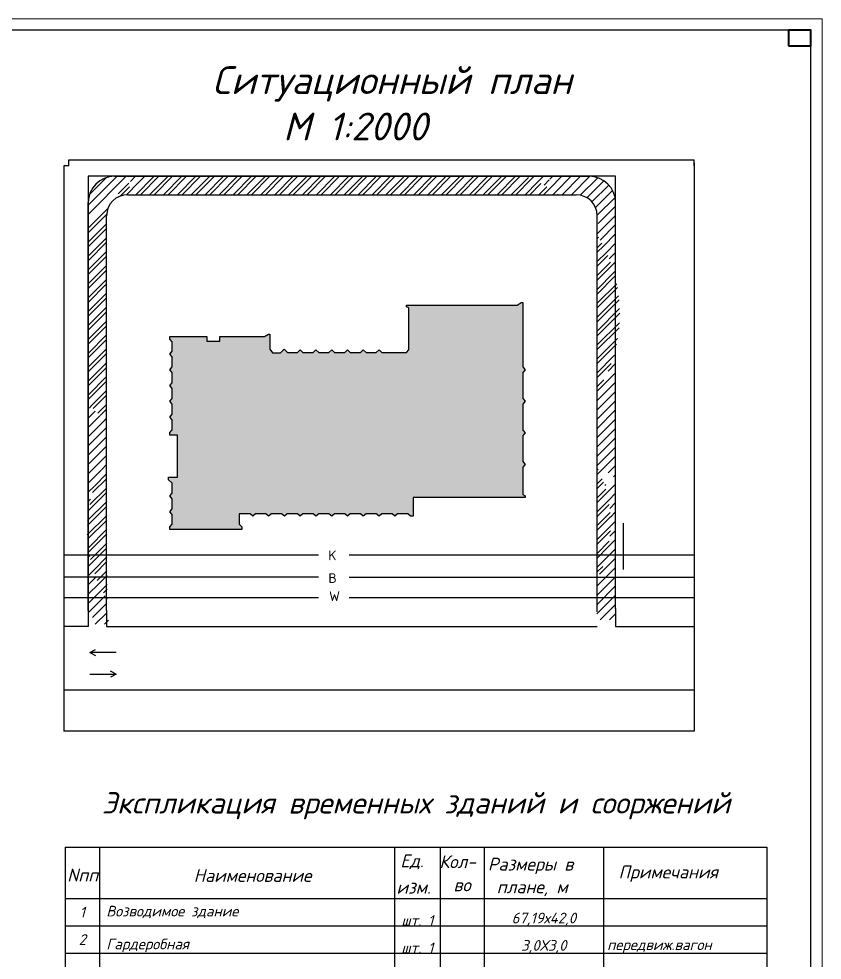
# Model space of a CAD drawing. Header units: millimetres. Extents: x -152693 to 518302, y -31658 to 793547.
# Drawn here: x 480771 to 518302, y 44413 to 88422 of the extents above; entities that cross this region are included whole.
import ezdxf

# ---------------------------------------------------------------- set-up
doc = ezdxf.new("R2010")
doc.units = ezdxf.units.MM
for name, pattern in [('K5LT_BASIC', [0]), ('K5LT_REINFORCED', [0]), ('K5LT_THIN', [0])]:
    doc.linetypes.add(name, pattern=pattern)
doc.layers.get('Defpoints').update_dxf_attribs({"color": 2})
doc.layers.add('PDF _Текст', color=7, linetype='Continuous')
doc.layers.add('Системный слой', color=7, linetype='Continuous')
doc.layers.add('толстые', color=3, linetype='Continuous', lineweight=40)
doc.styles.add('PDF ISOCPEUR', font='isocpeur.ttf')
doc.styles.add('стиль4', font='isocpeui.ttf', dxfattribs={"height": 2.5})
doc.dimstyles.new('Копия(3) ISO-25', dxfattribs={"dimtxt": 2, "dimasz": 2.5, "dimexe": 1.25, "dimexo": 0.3, "dimgap": 0.3, "dimtad": 1, "dimzin": 9, "dimtxsty": 'стиль4', "dimblk": 'OBLIQUE', "dimcen": 2.5, "dimdle": 1, "dimadec": 0, "dimazin": 0, "dimtfac": 1, "dimtmove": 0, "dimatfit": 3, "dimfxl": 1, "dimarcsym": 0})
pattern_1 = [(45, (323653, 420454.68), (-216.55145, 216.55145), [])]
pattern_2 = [(45, (323653, 420454.7), (-324.8272, 324.8272), []), (45, (323869.55, 420454.7), (-324.8272, 324.8272), [])]

# ---------------------------------------------------------------- blocks, each defined once
blk = doc.blocks.new('_Oblique')
at = {"color": 0, "linetype": 'ByBlock', "lineweight": -2}
blk.add_line((-0.5, -0.5), (0.5, 0.5), dxfattribs=at)
blk = doc.blocks.new('*D488')
at = {"color": 0, "lineweight": -2, "transparency": 16777216}
for p, q in [((483108, 81830), (512326, 81830)), ((483109, 81551), (483109, 81831)), ((512325, 81551), (512325, 81831))]:
    blk.add_line(p, q, dxfattribs=at)
at = {"layer": 'Defpoints', "color": 0, "lineweight": 30, "transparency": 16777216}
for p in [(483109, 81550), (512325, 81830), (512325, 81550)]:
    blk.add_point(p, dxfattribs=at)
at = {"color": 0, "lineweight": -2, "transparency": 16777216, "xscale": 2.5, "yscale": 2.5, "zscale": 2.5, "rotation": 180}
blk.add_blockref('_Oblique', (483109, 81830), dxfattribs=at)
at = {"color": 0, "lineweight": -2, "transparency": 16777216, "xscale": 2.5, "yscale": 2.5, "zscale": 2.5}
blk.add_blockref('_Oblique', (512325, 81830), dxfattribs=at)
at = {"color": 0, "lineweight": 9, "transparency": 16777216, "insert": (497717, 81832), "char_height": 2.5, "attachment_point": 5, "style": 'стиль4'}
blk.add_mtext('5843,4', dxfattribs=at)
blk = doc.blocks.new('*D489')
at = {"color": 0, "lineweight": -2, "transparency": 16777216}
for p, q in [((483108, 81550), (482874, 81550)), ((482875, 81551), (482875, 55118)), ((512325, 55119), (482874, 55119))]:
    blk.add_line(p, q, dxfattribs=at)
at = {"layer": 'Defpoints', "color": 0, "lineweight": 30, "transparency": 16777216}
for p in [(483109, 81550), (482875, 55119), (512325, 55119)]:
    blk.add_point(p, dxfattribs=at)
at = {"color": 0, "lineweight": -2, "transparency": 16777216, "xscale": 2.5, "yscale": 2.5, "zscale": 2.5}
for p, rotation in [((482875, 81550), 90), ((482875, 55119), 270)]:
    blk.add_blockref('_Oblique', p, dxfattribs=dict(at, rotation=rotation))
at = {"color": 0, "lineweight": 9, "transparency": 16777216, "insert": (482874, 68335), "char_height": 2.5, "attachment_point": 5, "rotation": 90, "style": 'стиль4'}
blk.add_mtext('5286,3', dxfattribs=at)

msp = doc.modelspace()

# ---------------------------------------------------------------- hatches: boundary and pattern name
at = {"lineweight": 20, "ltscale": 100}
h = msp.add_hatch(dxfattribs=at)
h.set_pattern_fill('ANSI32', color=254, scale=1225)
h.set_pattern_definition(pattern_2)
edge = h.paths.add_edge_path()
edge.add_arc((501967.82604, 74639.69805), 6877.27191, 53.944840553, 68.98864368)
edge.add_line((504433.6924, 81059.69587), (495794.75687, 81059.69587))
edge.add_line((495794.75687, 81059.69587), (487155.82135, 81059.69587))
edge.add_arc((489049.07413, 74721.96589), 6614.47107, 106.632319939, 139.607312333)
edge.add_line((484011.35395, 79008.29332), (484011.35395, 70435.63845))
edge.add_line((484011.35395, 70435.63845), (484871.41614, 69593.76921))
edge.add_line((484871.41614, 69593.76921), (484871.41614, 79197.75475))
edge.add_arc((485854.47234, 79216.40067), 983.23302, 90.007458594, 181.086615999, ccw=False)
edge.add_line((485854.34435, 80199.63369), (506015.53954, 80199.63369))
h = msp.add_hatch(dxfattribs=at)
h.set_pattern_fill('ANSI31', color=254, scale=2450)
h.set_pattern_definition(pattern_1)
h.paths.add_polyline_path([(485993.53593, 80588.38846), (485802.71249, 80921.12572), (486065.0233, 80937.72761), (485916.72324, 80722.32612), (485993.53593, 80588.38846, -0.0475109513), (487155.82135, 81059.69587), (485240.01422, 81059.69587, 0.4142142371), (484011.35395, 79831.03278), (484011.35395, 79008.29332, -0.0967050735)])
h.paths.add_polyline_path([(507790.42381, 79216.70548), (507790.42381, 78875.1868), (507818.4756, 78911.8153), (507935.09841, 78676.26976), (507790.42381, 78706.56594), (507790.42381, 78299.51008, -0.0808472634), (508650.486, 76264.17482), (508650.486, 79831.03844, 0.4142128877), (507421.82573, 81059.69587), (504433.6924, 81059.69587, -0.0383320613), (505384.83016, 80608.02711), (505575.66975, 80940.79252), (505722.46788, 80722.77213), (505461.659, 80741.99293), (505384.83016, 80608.02711, -0.0273344755), (506015.53954, 80199.63369), (506807.4948, 80199.63369, -0.4142138009)])
h.paths.add_polyline_path([(507790.42381, 67460.71865, -0.0214475873), (507995.75451, 67009.29324), (508321.52189, 67201.34629), (508336.47144, 67002.91503), (508650.486, 67002.91503), (508650.486, 73015.22128, -0.0808472634), (507790.42381, 70979.88602)])
h.paths.add_polyline_path([(508284.57624, 69942.53875), (508243.65726, 69911.45758), (508284.57624, 70222.26925), (508325.49521, 69911.45758)], flags=16)
h.paths.add_polyline_path([(508328.43678, 63834.93557), (508650.486, 63830.97502), (508650.486, 66646.25201), (508128.5076, 66646.25201, -0.1236969984)])
h.paths.add_polyline_path([(508650.486, 63709.03324), (508593.02613, 63595.8579), (508482.85798, 63833.0365), (508328.43678, 63834.93557, -0.0737886965), (507790.42381, 62224.69344), (507790.42381, 60762.23631, -0.0912526254), (507709.92409, 60324.81158), (508729.36676, 60324.81158, -0.1110019233), (508650.486, 60860.52114)])
h.paths.add_polyline_path([(508218.28795, 60761.29271), (508222.41371, 60761.29271), (508222.41371, 60765.49271), (508218.28795, 60765.49271)], flags=24)
h = msp.add_hatch(dxfattribs=at)
h.set_pattern_fill('ANSI32', color=254, scale=1225)
h.set_pattern_definition(pattern_2)
edge = h.paths.add_edge_path()
edge.add_arc((501967.82604, 74639.69805), 6877.27191, 327.848456577, 363.064592845)
edge.add_arc((501967.82604, 74639.69805), 6877.27191, 3.064592845, 32.151543423)
edge.add_line((507790.42381, 78299.51008), (507790.42381, 70979.88602))
at = {"lineweight": 30, "true_color": 0x7aafdf}
h = msp.add_hatch(dxfattribs=at)
h.set_pattern_fill('ANGLE', color=143)
h.set_pattern_definition([(0, (0, 0), (0, 6.985), [5.08, -1.905]), (90, (0, 0), (-6.985, 4e-16), [5.08, -1.905])])
h.paths.add_polyline_path([(504311.27883, 70409.23058), (504431.68753, 70539.90669), (504311.27883, 70670.58281), (504311.27883, 71883.6229), (504431.68753, 72014.29901), (504311.27883, 72144.97513), (504311.27883, 75159.66929), (504235.10189, 75159.66929), (504048.34553, 75039.26058), (498878.14314, 75039.26058), (498878.14314, 74963.08364), (498998.55185, 74913.93723), (498998.55185, 72950.53813), (498875.68582, 72827.67211), (497731.01258, 72827.67211), (497600.33647, 72948.08081), (497469.66035, 72827.67211), (496993.81642, 72827.67211), (496863.14031, 72948.08081), (496732.46419, 72827.67211), (496256.62026, 72827.67211), (496125.94415, 72948.08081), (495995.26804, 72827.67211), (495519.42411, 72827.67211), (495388.74799, 72948.08081), (495258.07188, 72827.67211), (494782.22795, 72827.67211), (494651.55183, 72948.08081), (494520.87572, 72827.67211), (494045.03179, 72827.67211), (493914.35568, 72948.08081), (493783.67956, 72827.67211), (493320.88419, 72827.67211), (493164.87291, 72971.42536), (492992.86048, 72812.92818), (492624.2624, 72812.92818), (492501.39637, 72971.42536), (492501.39637, 73685.27697), (492439.96336, 73685.27697), (492253.207, 73564.86826), (490166.94187, 73564.86826), (490166.94187, 73346.0711), (489552.61174, 73346.0711), (489552.61174, 73564.86826), (487820.20077, 73564.86826), (487820.20077, 73439.54492), (487940.60947, 73318.20281), (487940.60947, 72882.17128), (487820.20077, 72751.49517), (487940.60947, 72620.81905), (487940.60947, 72144.97513), (487820.20077, 72014.29901), (487940.60947, 71883.6229), (487940.60947, 71407.77897), (487820.20077, 71277.10285), (487940.60947, 71146.42674), (487940.60947, 70670.58281), (487820.20077, 70539.90669), (487940.60947, 70409.23058), (487940.60947, 69933.38665), (487820.20077, 69802.71054), (487940.60947, 69672.03442), (487940.60947, 69200.21532), (487820.20077, 69078.87322), (487820.20077, 68953.54987), (488188.79885, 68953.54987), (488188.79885, 67001.36514), (487759.00672, 67001.36514), (487759.00672, 66867.00086), (487940.60947, 66714.00258), (487940.60947, 66247.40586), (487820.20077, 66116.72975), (487940.60947, 65986.05363), (487940.60947, 65510.2097), (487820.20077, 65379.53359), (487940.60947, 65248.85747), (487940.60947, 64793.16738), (487820.20077, 64671.82528), (487820.20077, 64546.50193), (488611.72214, 64546.50193), (490447.51515, 64546.50193), (491192.08266, 64546.50193), (491192.08266, 64671.82528), (491061.40654, 64792.23398), (491061.40654, 65283.69809), (491572.09109, 65283.69809), (491702.7672, 65163.28938), (491833.44332, 65283.69809), (492309.28724, 65283.69809), (492439.96336, 65163.28938), (492570.63947, 65283.69809), (493046.4834, 65283.69809), (493177.15952, 65163.28938), (493307.83563, 65283.69809), (493783.67956, 65283.69809), (493914.35568, 65163.28938), (494045.03179, 65283.69809), (494520.87572, 65283.69809), (494651.55183, 65163.28938), (494782.22795, 65283.69809), (495258.07188, 65283.69809), (495388.74799, 65163.28938), (495519.42411, 65283.69809), (495995.26804, 65283.69809), (496125.94415, 65163.28938), (496256.62026, 65283.69809), (496732.46419, 65283.69809), (496863.14031, 65163.28938), (496993.81642, 65283.69809), (497469.66035, 65283.69809), (497600.33647, 65163.28938), (497731.01258, 65283.69809), (498206.85651, 65283.69809), (498337.53262, 65163.28938), (498468.20874, 65283.69809), (498944.05267, 65283.69809), (499074.72878, 65163.28938), (499200.05213, 65163.28938), (499200.05213, 66040.55281), (504431.68753, 66040.55281), (504431.68753, 66116.72975), (504311.27883, 66190.44936), (504311.27883, 67460.44595), (504431.68753, 67591.12206), (504311.27883, 67721.79818), (504311.27883, 68934.83826), (504431.68753, 69065.51438), (504311.27883, 69196.19049)])
at = {"lineweight": 20, "ltscale": 100}
h = msp.add_hatch(dxfattribs=at)
h.set_pattern_fill('ANSI31', color=254, scale=2450)
h.set_pattern_definition(pattern_1)
h.paths.add_polyline_path([(484011.35395, 65370.0545, -0.0678001232), (484452.99779, 66973.59733), (484121.71713, 67168.90068), (484341.48193, 67313.07426), (484319.13548, 67052.51457), (484452.99779, 66973.59733, -0.0369572162), (484871.41614, 67781.18762), (484871.41614, 69593.76921, -0.0407269102), (484095.39113, 70338.78757), (484011.35395, 70269.42277)])
h.paths.add_polyline_path([(484629.14912, 61236.69842), (484840.45784, 61082.62267), (484871.41614, 61099.28025), (484871.41614, 61320.48141, -0.1050204897), (484011.35395, 63731.61453), (484011.35395, 60762.22832, -0.0311447846), (484001.83804, 60609.60758), (484217.75484, 60610.42545), (484219.86743, 60238.60923), (484061.74556, 60238.01028), (484062.1842, 60122.209), (485051.27646, 60122.209, -0.137841275), (484871.41614, 60762.22549), (484871.41614, 61060.04942), (484840.45784, 61082.62267), (484638.64528, 60974.03436)])
h.paths.add_polyline_path([(484439.86818, 60761.57907), (484442.75621, 60761.57907), (484442.75621, 60764.51907), (484439.86818, 60764.51907)], flags=24)
h = msp.add_hatch(dxfattribs=at)
h.set_pattern_fill('ANSI32', color=254, scale=1225)
h.set_pattern_definition(pattern_2)
edge = h.paths.add_edge_path()
edge.add_arc((489972.54581, 64490.87926), 6006.25433, 172.977120516, 212.26079771, ccw=False)
edge.add_arc((490293.80448, 64533.9077), 6320.37358, 149.084073766, 173.720351741, ccw=False)
edge.add_line((484871.41614, 67781.18762), (484893.49351, 61284.89752))
h = msp.add_hatch(dxfattribs=at)
h.set_pattern_fill('ANSI32', color=254, scale=1225)
h.set_pattern_definition(pattern_2)
edge = h.paths.add_edge_path()
edge.add_arc((502752.95315, 64830.05113), 5665.0998, 332.774303861, 364.000096362)
edge.add_arc((502633.54937, 64842.70604), 5783.36788, 3.792510062, 26.915734092)
edge.add_line((507790.42381, 67460.71865), (507790.42381, 62238.28628))

# ---------------------------------------------------------------- linework, layer by layer
at = {"color": 0, "lineweight": 30, "ltscale": 1000}
for p, q in [((517776.90715, 87897.26969), (432096.90715, 87897.26969)), ((517776.90715, 32352.26969), (517776.90715, 87897.26969))]:
    msp.add_line(p, q, dxfattribs=at)
for p, q in [((512325.486, 81690.77403), (512325.486, 55118.95325)), ((508650.486, 81059.69587), (484011.35395, 81059.69587)), ((484011.35395, 81059.69587), (484011.35395, 60762.22832)), ((508650.486, 60860.52114), (508650.486, 81059.69587)), ((484011.35395, 60762.22832), (484011.35395, 60005.77713)), ((484871.41614, 60762.22832), (484871.41614, 60005.77713)), ((508650.486, 60860.52114), (508650.486, 60005.77713)), ((484011.35395, 60005.77713), (482875.48916, 60005.77713)), ((484871.41614, 60005.77713), (507790.42381, 60005.77713)), ((508650.486, 60005.77713), (512325.486, 60005.77713)), ((484092.70652, 58796.01114), (484353.66589, 58936.59368)), ((485315.82309, 58796.01114), (484092.70652, 58796.01114)), ((484092.70652, 58796.01114), (484353.66589, 58655.4286)), ((484092.70652, 57782.50672), (485315.82309, 57782.50672)), ((485315.82309, 57782.50672), (485054.86371, 57923.08926)), ((485315.82309, 57782.50672), (485054.86371, 57641.92418)), ((482878.11416, 57056.4293), (512325.486, 57056.4293))]:
    msp.add_line(p, q)
at = {"color": 30, "lineweight": 30, "true_color": 0xf26722}
for p, q in [((494769.5444, 63343.53816), (482878.11416, 63343.53816)), ((512325.486, 63343.53816), (496204.78946, 63343.53816))]:
    msp.add_line(p, q, dxfattribs=at)
at = {"color": 5, "lineweight": 30}
for p, q in [((494769.5444, 62317.74781), (482875.48916, 62317.74781)), ((496204.78946, 62317.74781), (512325.486, 62317.74781))]:
    msp.add_line(p, q, dxfattribs=at)
at = {"color": 240, "lineweight": 30, "true_color": 0xed1f24}
for p, q in [((482872.86416, 61371.02694), (494769.5444, 61371.02694)), ((496204.78946, 61371.02694), (512325.486, 61371.02694))]:
    msp.add_line(p, q, dxfattribs=at)
at = {"color": 0, "linetype": 'ByBlock', "lineweight": 15, "ltscale": 20}
msp.add_lwpolyline([(429996.90715, 26052.26969), (518301.90715, 26052.26969), (518301.90715, 88422.26969), (429996.90715, 88422.26969)], close=True, dxfattribs=at)
at = {"layer": 'Системный слой', "color": 18, "linetype": 'K5LT_REINFORCED', "lineweight": 30, "true_color": 0x000000}
for p, q in [((485240.01422, 81059.69587), (507421.82573, 81059.69587)), ((485854.34435, 80199.63369), (506807.4956, 80199.63369)), ((484011.35395, 60762.22832), (484011.35395, 79831.03561)), ((508650.486, 67002.91503), (508650.486, 79831.03561)), ((484871.41614, 60762.22832), (484871.41614, 79216.70548)), ((507790.42381, 60700.97021), (507790.42381, 79216.69889)), ((508650.486, 60860.52114), (508650.486, 66646.25201)), ((509017.986, 62673.18214), (509017.986, 64845.57329))]:
    msp.add_line(p, q, dxfattribs=at)
at = {"layer": 'Системный слой', "color": 7, "linetype": 'K5LT_BASIC', "lineweight": 25}
for p, q in [((482938.6028, 49697.50314), (515709.8028, 49697.50314)), ((482938.6028, 49697.50314), (482938.6028, 34497.50314)), ((484538.6028, 49697.50314), (484538.6028, 47297.50314)), ((498322.13275, 49697.50314), (498322.13275, 47297.50314)), ((500454.52844, 49697.50314), (500454.52844, 47297.50314)), ((502511.14044, 49697.50314), (502511.14044, 47297.50314)), ((508087.99126, 49697.50314), (508087.99126, 47297.50314)), ((515709.8028, 49697.50314), (515709.8028, 34497.50314)), ((482938.6028, 47297.50314), (515709.8028, 47297.50314)), ((484538.6028, 47297.50314), (484538.6028, 46017.50314)), ((498322.13275, 47297.50314), (498322.13275, 46017.50314)), ((500454.52844, 47297.50314), (500454.52844, 34497.50314)), ((502511.14044, 47297.50314), (502511.14044, 46017.50314)), ((508087.99126, 47297.50314), (508087.99126, 46017.50314)), ((484538.6028, 46017.50314), (484538.6028, 44737.50314)), ((498322.13275, 46017.50314), (498322.13275, 34497.50314)), ((502511.14044, 46017.50314), (502511.14044, 44737.50314)), ((508087.99126, 46017.50314), (508087.99126, 44737.50314)), ((484538.6028, 44737.50314), (484538.6028, 43457.50314)), ((502511.14044, 44737.50314), (502511.14044, 43457.50314)), ((508087.99126, 44737.50314), (508087.99126, 43457.50314))]:
    msp.add_line(p, q, dxfattribs=at)
at = {"layer": 'Системный слой', "color": 150, "linetype": 'K5LT_THIN', "lineweight": 25}
for p, q in [((482938.6028, 46017.50314), (515709.8028, 46017.50314)), ((482938.6028, 44737.50314), (515709.8028, 44737.50314))]:
    msp.add_line(p, q, dxfattribs=at)
at = {"layer": 'Системный слой', "color": 7, "linetype": 'K5LT_BASIC', "lineweight": 30}
msp.add_lwpolyline([(487820.20077, 73564.86826), (489552.61174, 73564.86826), (489552.61174, 73346.0711), (490166.94187, 73346.0711), (490166.94187, 73564.86826), (492253.207, 73564.86826), (492439.96336, 73685.27697), (492501.39637, 73685.27697), (492501.39637, 72971.42536), (492624.2624, 72812.92818), (492992.86048, 72812.92818), (493164.87291, 72971.42536), (493320.88419, 72827.67211), (493783.67956, 72827.67211), (493914.35568, 72948.08081), (494045.03179, 72827.67211), (494520.87572, 72827.67211), (494651.55183, 72948.08081), (494782.22795, 72827.67211), (495258.07188, 72827.67211), (495388.74799, 72948.08081), (495519.42411, 72827.67211), (495995.26804, 72827.67211), (496125.94415, 72948.08081), (496256.62026, 72827.67211), (496732.46419, 72827.67211), (496863.14031, 72948.08081), (496993.81642, 72827.67211), (497469.66035, 72827.67211), (497600.33647, 72948.08081), (497731.01258, 72827.67211), (498875.68582, 72827.67211), (498998.55185, 72950.53813), (498998.55185, 74913.93723), (498878.14314, 74963.08364), (498878.14314, 75039.26058), (504048.34553, 75039.26058), (504235.10189, 75159.66929), (504311.27883, 75159.66929), (504311.27883, 72144.97513), (504431.68753, 72014.29901), (504311.27883, 71883.6229), (504311.27883, 70670.58281), (504431.68753, 70539.90669), (504311.27883, 70409.23058), (504311.27883, 69196.19049), (504431.68753, 69065.51438), (504311.27883, 68934.83826), (504311.27883, 67721.79818), (504431.68753, 67591.12206), (504311.27883, 67460.44595), (504311.27883, 66190.44936), (504431.68753, 66116.72975), (504431.68753, 66040.55281), (499200.05213, 66040.55281), (499200.05213, 65163.28938), (499074.72878, 65163.28938), (498944.05267, 65283.69809), (498468.20874, 65283.69809), (498337.53262, 65163.28938), (498206.85651, 65283.69809), (497731.01258, 65283.69809), (497600.33647, 65163.28938), (497469.66035, 65283.69809), (496993.81642, 65283.69809), (496863.14031, 65163.28938), (496732.46419, 65283.69809), (496256.62026, 65283.69809), (496125.94415, 65163.28938), (495995.26804, 65283.69809), (495519.42411, 65283.69809), (495388.74799, 65163.28938), (495258.07188, 65283.69809), (494782.22795, 65283.69809), (494651.55183, 65163.28938), (494520.87572, 65283.69809), (494045.03179, 65283.69809), (493914.35568, 65163.28938), (493783.67956, 65283.69809), (493307.83563, 65283.69809), (493177.15952, 65163.28938), (493046.4834, 65283.69809), (492570.63947, 65283.69809), (492439.96336, 65163.28938), (492309.28724, 65283.69809), (491833.44332, 65283.69809), (491702.7672, 65163.28938), (491572.09109, 65283.69809), (491061.40654, 65283.69809), (491061.40654, 64792.23398), (491192.08266, 64671.82528), (491192.08266, 64546.50193), (490447.51515, 64546.50193), (488611.72214, 64546.50193), (487820.20077, 64546.50193), (487820.20077, 64671.82528), (487940.60947, 64793.16738), (487940.60947, 65248.85747), (487820.20077, 65379.53359), (487940.60947, 65510.2097), (487940.60947, 65986.05363), (487820.20077, 66116.72975), (487940.60947, 66247.40586), (487940.60947, 66714.00258), (487759.00672, 66867.00086), (487759.00672, 67001.36514), (488188.79885, 67001.36514), (488188.79885, 68953.54987), (487820.20077, 68953.54987), (487820.20077, 69078.87322), (487940.60947, 69200.21532), (487940.60947, 69672.03442), (487820.20077, 69802.71054), (487940.60947, 69933.38665), (487940.60947, 70409.23058), (487820.20077, 70539.90669), (487940.60947, 70670.58281), (487940.60947, 71146.42674), (487820.20077, 71277.10285), (487940.60947, 71407.77897), (487940.60947, 71883.6229), (487820.20077, 72014.29901), (487940.60947, 72144.97513), (487940.60947, 72620.81905), (487820.20077, 72751.49517), (487940.60947, 72882.17128), (487940.60947, 73318.20281), (487820.20077, 73439.54492), (487820.20077, 73564.86826)], dxfattribs=at)
at = {"layer": 'Системный слой', "color": 18, "linetype": 'K5LT_REINFORCED', "lineweight": 30, "true_color": 0x000000}
for centre, radius, start, end in [((485240.01422, 79831.03561), 1228.66026, 90, 180), ((507421.82573, 79831.03561), 1228.66026, 0, 90), ((485854.34435, 79216.70548), 982.92821, 90, 180), ((506807.4956, 79216.70548), 982.92821, 0, 90)]:
    msp.add_arc(centre, radius, start, end, dxfattribs=at)
at = {"layer": 'толстые', "color": 7, "ltscale": 0.25}
msp.add_lwpolyline([(516726.90715, 87162.26969), (517776.90715, 87162.26969), (517776.90715, 87897.26969), (516726.90715, 87897.26969)], close=True, dxfattribs=at)

# ---------------------------------------------------------------- texts
at = {"color": 30, "lineweight": 20, "true_color": 0xf26722, "insert": (495228.80233, 63109.52207), "char_height": 457.41991, "attachment_point": 7, "style": 'PDF ISOCPEUR'}
msp.add_mtext('K', dxfattribs=at)
at = {"color": 5, "lineweight": 20, "insert": (495234.74011, 62046.62608), "char_height": 457.41991, "attachment_point": 7, "style": 'PDF ISOCPEUR'}
msp.add_mtext('B', dxfattribs=at)
at = {"color": 240, "lineweight": 20, "true_color": 0xed1f24, "insert": (495265.05406, 61201.03133), "char_height": 457.41991, "attachment_point": 7, "style": 'PDF ISOCPEUR'}
msp.add_mtext('W', dxfattribs=at)
at = {"layer": 'PDF _Текст', "lineweight": 20, "insert": (489804.87457, 82738.36312), "char_height": 1300, "attachment_point": 7, "style": 'стиль4'}
msp.add_mtext('Ситуационный план\\P    М 1:2000', dxfattribs=at)
at = {"layer": 'Системный слой', "lineweight": 25, "style": 'стиль4'}
for s, insert, char_height, width, attachment_point in [('{\\C7;Экспликация временных зданий и сооржений}', (499324.2028, 50997.50314), 1000, 32771.2, 8), ('{\\C7;Ед.}', (498592.96603, 48663.03644), 600, 1411.111145, 7), ('{\\C7;Кол-}', (500418.19772, 48715.71541), 600, 1411.111145, 7), ('{\\C7;Размеры в}', (502683.1797, 48439.03644), 600, 28473.6572281, 7), ('{\\C7;Nпп}', (483031.24745, 48092.17141), 600, 1886.2809245, 7), ('{\\C7;Наименование}', (488938.6028, 48072.72695), 600, 1411.111145, 7), ('{\\C7;Примечания}', (508786.71043, 48072.78223), 600, 6362.6672363, 7), ('{\\C7;изм.}', (498412.77316, 47521.30639), 600, 1891.6255697, 7), ('{\\C7;во}', (501075.13422, 47632.71836), 600, 1411.111145, 7), ('{\\C7;плане, м}', (503095.92995, 47401.30639), 600, 28473.6572281, 7), ('{\\C7;1}', (483738.6028, 46657.50314), 500, 1600, 5), ('{\\C7; Возводимое здание}', (484538.6028, 46665.30243), 500, 13724.0712194, 4), ('{\\C7; шт. 1}', (498322.13275, 46017.50314), 500, 4189.0076876, 7), ('{\\C7;67,19х42,0}', (505299.56585, 46017.50314), 500, 5576.8508233, 8), ('{\\C7;2}', (483738.6028, 45377.50314), 500, 1600, 5), ('\\pt45;{\\C7; Гардеробная}', (484538.6028, 44784.68299), 500, 7157.5561523, 7), ('\\pt18.33;{\\C7;3,0Х3,0}', (505299.56585, 44737.50314), 500, 5576.8508233, 8), ('{\\C7; шт. 1}', (498322.13275, 44737.50314), 500, 4189.0076876, 7), ('{\\C7;передвиж.вагон}', (508254.54555, 44748.17141), 500, 7455.2572522, 7)]:
    msp.add_mtext(s, dxfattribs=dict(at, insert=insert, char_height=char_height, width=width, attachment_point=attachment_point))

# ---------------------------------------------------------------- dimensions: what is measured, and where the dimension line sits
at = {"color": 7, "lineweight": 9}
dim = msp.add_linear_dim(base=(482875.48916, 55118.95325), p1=(483108.62663, 81550.37832), p2=(512325.486, 55118.95325), angle=90, dimstyle='Копия(3) ISO-25', override={"dimdec": 1, "dimlfac": 0.2}, dxfattribs=at)
dim.commit()
dim.dimension.update_dxf_attribs({"geometry": '*D489', "text_midpoint": (482873.68916, 68334.66579)})
dim = msp.add_linear_dim(base=(512325.486, 81830.03158), p1=(483108.62663, 81550.43149), p2=(512325.486, 81550.43149), dimstyle='Копия(3) ISO-25', override={"dimdec": 1, "dimlfac": 0.2}, dxfattribs=at)
dim.commit()
dim.dimension.update_dxf_attribs({"geometry": '*D488', "text_midpoint": (497717.05631, 81831.83158)})

doc.saveas('drawing.dxf')
